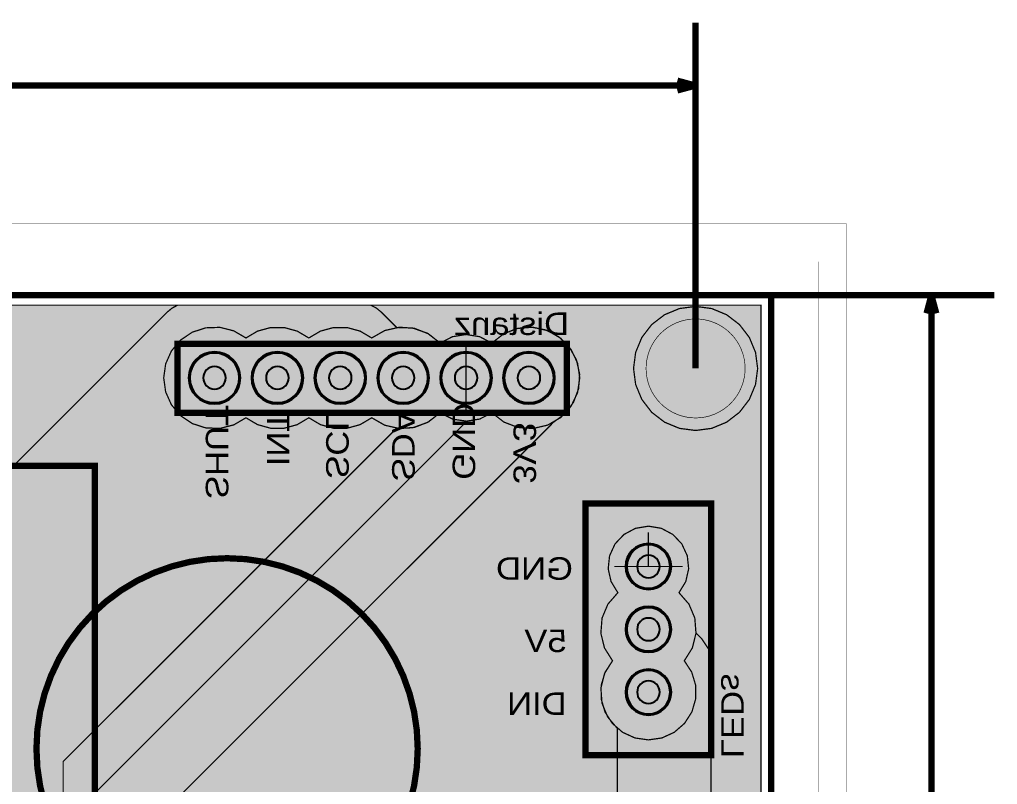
# Model space of a CAD drawing. Header units: millimetres. Extents: x -14 to 97, y -13 to 100.
# Drawn here: x 57.66 to 97.16, y 68.66 to 99.57 of the extents above; entities that cross this region are included whole.
import ezdxf
from ezdxf.enums import TextEntityAlignment as Align

# ---------------------------------------------------------------- set-up
doc = ezdxf.new("R2010")
doc.units = ezdxf.units.MM
doc.header["$MEASUREMENT"] = 0
for name, color, linetype, true_color in [('Board-Outline-Layer', 7, 'Continuous', 0xff00ff), ('Bottom-Layer', 7, 'Continuous', 0x0000ff), ('Bottom-Paste-Mask-Layer', 7, 'Continuous', 0x800000), ('Bottom-Silkscreen-Layer', 7, 'Continuous', 0x66cc33), ('Bottom-Solder-Mask-Layer', 7, 'Continuous', 0xaa00ff), ('Document-Layer', 7, 'Continuous', 0xffffff), ('Hole-Layer', 7, 'Continuous', 0x222222), ('Multi-Layer', 7, 'Continuous', 0xc0c0c0), ('Top-Layer', 7, 'Continuous', 0xff0000), ('Top-Paste-Mask-Layer', 7, 'Continuous', 0x808080), ('Top-Silkscreen-Layer', 7, 'Continuous', 0xffcc00), ('Top-Solder-Mask-Layer', 7, 'Continuous', 0x800080)]:
    doc.layers.add(name, color=color, linetype=linetype, true_color=true_color)
doc.styles.get("Standard").update_dxf_attribs({"font": 'arial.ttf'})

msp = doc.modelspace()

# ---------------------------------------------------------------- hatches: boundary and pattern name
at = {"layer": 'Bottom-Layer'}
for points in [[(-2.584, 15.837), (-2.584, 51.604), (-2.223, 51.354), (-1.813, 51.198), (-1.377, 51.145), (-0.401, 51.145), (0.13, 51.224), (0.615, 51.456), (1.011, 51.819), (1.283, 52.283), (1.407, 52.806), (1.373, 53.342), (1.183, 53.845), (0.854, 54.27), (1.047, 54.675), (1.114, 55.118), (1.047, 55.562), (0.854, 55.966), (0.883, 55.995), (0.912, 56.025), (7.764, 56.025), (7.764, 36.801), (7.272, 36.698), (6.829, 36.459), (6.349, 36.836), (5.78, 37.056), (5.172, 37.098), (4.577, 36.96), (4.05, 36.653), (3.636, 36.205), (3.372, 35.655), (3.281, 35.052), (3.372, 34.449), (3.636, 33.899), (4.05, 33.451), (4.577, 33.144), (5.172, 33.006), (5.78, 33.049), (6.349, 33.268), (6.829, 33.645), (7.324, 33.388), (7.874, 33.3), (8.425, 33.388), (8.919, 33.645), (9.357, 33.293), (9.874, 33.072), (10.431, 33), (10.431, 28.085), (9.993, 28.318), (9.508, 28.419), (9.013, 28.38), (8.549, 28.203), (8.154, 27.904), (7.858, 27.506), (7.685, 27.041), (7.65, 26.546), (7.755, 26.061), (7.991, 25.625), (7.616, 25.148), (7.396, 24.583), (7.351, 23.978), (7.485, 23.387), (7.786, 22.86), (7.508, 22.39), (7.364, 21.863), (7.364, 21.317), (7.508, 20.79), (7.786, 20.32), (7.496, 19.823), (7.357, 19.264), (7.377, 18.689), (7.557, 18.143), (7.881, 17.667), (8.325, 17.301), (8.852, 17.071), (9.423, 16.998), (9.992, 17.085), (10.514, 17.327), (10.948, 17.705), (11.261, 18.188), (11.427, 18.739), (11.433, 19.314), (13.84, 21.72), (14.111, 22.127), (14.207, 22.606), (14.207, 33.426), (14.215, 33.433), (14.224, 33.44), (14.694, 33.162), (15.221, 33.018), (15.767, 33.018), (16.294, 33.162), (16.764, 33.44), (17.234, 33.162), (17.761, 33.018), (18.307, 33.018), (18.834, 33.162), (19.304, 33.44), (19.774, 33.162), (20.301, 33.018), (20.847, 33.018), (21.374, 33.162), (21.844, 33.44), (22.314, 33.162), (22.841, 33.018), (23.387, 33.018), (23.914, 33.162), (24.384, 33.44), (24.854, 33.162), (25.381, 33.018), (25.927, 33.018), (26.454, 33.162), (26.924, 33.44), (27.419, 33.152), (27.974, 33.011), (28.546, 33.03), (29.09, 33.205), (29.565, 33.525), (29.934, 33.963), (30.167, 34.485), (30.247, 35.052), (30.167, 35.619), (29.934, 36.141), (29.565, 36.579), (29.09, 36.899), (28.546, 37.074), (27.974, 37.093), (27.419, 36.953), (26.924, 36.665), (26.454, 36.942), (25.927, 37.086), (25.381, 37.086), (24.854, 36.942), (24.384, 36.665), (23.914, 36.942), (23.387, 37.086), (22.841, 37.086), (22.314, 36.942), (21.844, 36.665), (21.374, 36.942), (20.847, 37.086), (20.301, 37.086), (19.774, 36.942), (19.304, 36.665), (18.834, 36.942), (18.307, 37.086), (17.761, 37.086), (17.234, 36.942), (16.764, 36.665), (16.294, 36.942), (15.767, 37.086), (15.221, 37.086), (14.694, 36.942), (14.224, 36.665), (13.757, 36.941), (13.233, 37.086), (12.69, 37.088), (11.413, 38.365), (11.413, 51.234), (11.884, 50.949), (12.414, 50.8), (12.964, 50.797), (13.496, 50.94), (13.97, 51.22), (14.418, 50.951), (14.919, 50.805), (15.441, 50.789), (32.861, 33.369), (33.284, 33.087), (33.782, 32.988), (35.733, 32.988), (35.423, 32.47), (35.288, 31.881), (35.342, 31.28), (35.579, 30.725), (35.976, 30.27), (35.729, 29.882), (35.6, 29.44), (35.6, 28.98), (35.729, 28.538), (35.976, 28.15), (35.574, 27.688), (35.338, 27.124), (35.29, 26.513), (35.436, 25.919), (35.761, 25.4), (35.436, 24.881), (35.29, 24.287), (35.338, 23.677), (35.574, 23.112), (35.976, 22.65), (35.729, 22.262), (35.6, 21.82), (35.6, 21.36), (35.729, 20.918), (35.976, 20.53), (35.625, 20.146), (35.39, 19.681), (35.287, 19.171), (35.325, 18.652), (29.475, 18.652), (25.854, 22.272), (25.795, 22.823), (25.576, 23.331), (25.216, 23.752), (24.749, 24.048), (24.214, 24.193), (23.661, 24.173), (23.139, 23.991), (22.693, 23.662), (22.364, 23.217), (22.182, 22.694), (22.162, 22.141), (22.307, 21.606), (22.603, 21.139), (23.024, 20.779), (23.532, 20.56), (24.083, 20.501), (28.07, 16.513), (28.477, 16.242), (28.956, 16.146), (38.862, 16.146), (39.341, 16.242), (39.748, 16.513), (40.63, 17.396), (41.165, 17.396), (41.682, 17.536), (42.145, 17.804), (42.523, 18.182), (42.79, 18.646), (42.929, 19.162), (42.929, 19.697), (42.791, 20.214), (42.524, 20.678), (42.147, 21.057), (42.147, 22.166), (51.741, 31.76), (52.043, 31.34), (52.452, 31.023), (52.934, 30.834), (53.45, 30.788), (53.958, 30.891), (54.416, 31.132), (54.787, 31.493), (55.041, 31.944), (55.157, 32.448), (55.127, 32.965), (54.951, 33.452), (54.645, 33.87), (54.96, 34.305), (55.134, 34.813), (55.152, 35.349), (55.011, 35.868), (54.726, 36.322), (54.32, 36.673), (53.828, 36.89), (58.145, 36.89), (58.19, 36.411), (58.352, 35.959), (58.621, 35.56), (58.32, 35.096), (58.163, 34.566), (58.163, 34.014), (58.32, 33.484), (58.621, 33.02), (58.338, 32.595), (58.177, 32.11), (58.149, 31.6), (55.508, 28.959), (55.237, 28.552), (55.142, 28.073), (55.142, 21.057), (54.718, 20.616), (54.444, 20.071), (54.342, 19.468), (54.422, 18.862), (54.677, 18.307), (55.084, 17.851), (55.607, 17.536), (56.2, 17.388), (56.81, 17.421), (57.383, 17.632), (57.869, 18.003), (58.224, 18.5), (58.48, 17.962), (58.889, 17.528), (59.411, 17.239), (59.996, 17.124), (60.588, 17.193), (61.131, 17.44), (61.572, 17.841), (61.87, 18.358), (61.996, 18.941), (61.937, 19.535), (61.699, 20.082), (61.306, 20.53), (61.553, 20.918), (61.682, 21.36), (61.682, 21.82), (61.553, 22.262), (61.306, 22.65), (61.707, 23.11), (61.944, 23.672), (61.993, 24.28), (62.989, 25.276), (63.26, 25.683), (63.356, 26.162), (63.356, 28.945), (63.958, 29.547), (64.306, 29.058), (64.781, 28.691), (65.341, 28.476), (65.94, 28.433), (65.64, 27.892), (65.514, 27.287), (65.575, 26.671), (65.817, 26.102), (66.217, 25.63), (66.739, 25.299), (67.336, 25.138), (67.954, 25.163), (68.537, 25.371), (69.031, 25.743), (69.392, 26.245), (69.587, 26.832), (69.725, 26.282), (70.009, 25.79), (70.416, 25.395), (70.916, 25.126), (71.47, 25.005), (72.036, 25.039), (72.571, 25.228), (73.034, 25.556), (73.39, 25.998), (73.611, 26.521), (73.68, 27.084), (73.593, 27.645), (73.355, 28.16), (72.986, 28.59), (73.452, 28.455), (73.936, 28.433), (74.044, 28.325), (74.451, 28.053), (74.93, 27.958), (79.883, 27.958), (80.363, 28.053), (80.769, 28.325), (83.944, 31.5), (84.215, 31.906), (84.311, 32.385), (84.311, 53.507), (84.751, 53.574), (85.147, 53.781), (85.453, 54.104), (85.639, 54.51), (85.683, 54.954), (85.581, 55.388), (85.581, 73.66), (85.485, 74.14), (85.214, 74.546), (84.98, 74.78), (84.931, 75.388), (84.694, 75.95), (84.293, 76.41), (84.567, 76.861), (84.683, 77.376), (84.628, 77.901), (84.407, 78.381), (84.045, 78.764), (83.579, 79.012), (83.058, 79.098), (82.537, 79.012), (82.071, 78.764), (81.709, 78.381), (81.489, 77.901), (81.433, 77.376), (81.549, 76.861), (81.823, 76.41), (81.421, 75.948), (81.185, 75.384), (81.137, 74.773), (81.283, 74.179), (81.608, 73.66), (81.285, 73.146), (81.138, 72.556), (81.182, 71.95), (81.412, 71.388), (81.806, 70.925), (81.806, 65.635), (81.226, 65.759), (80.637, 65.683), (80.108, 65.415), (79.632, 65.79), (79.066, 66.01), (78.461, 66.055), (77.87, 65.921), (77.343, 65.621), (76.786, 65.933), (76.159, 66.059), (75.524, 65.986), (74.943, 65.721), (74.471, 65.291), (74.154, 64.736), (74.023, 64.11), (70.488, 60.576), (70.217, 60.169), (70.122, 59.69), (70.122, 49.287), (66.934, 46.099), (66.924, 46.678), (66.753, 47.231), (66.435, 47.714), (65.994, 48.09), (65.466, 48.327), (64.893, 48.408), (64.32, 48.325), (63.793, 48.085), (63.354, 47.708), (63.037, 47.224), (62.869, 46.67), (62.862, 46.091), (62.473, 45.703), (61.536, 45.703), (61.529, 45.711), (61.521, 45.72), (61.804, 46.146), (61.965, 46.63), (61.993, 47.14), (64.041, 49.189), (64.639, 49.018), (65.261, 49.034), (65.849, 49.236), (66.35, 49.604), (66.718, 50.106), (66.918, 50.695), (66.933, 51.317), (66.761, 51.915), (66.417, 52.433), (65.934, 52.825), (65.356, 53.055), (64.736, 53.1), (64.131, 52.958), (63.595, 52.641), (63.18, 52.178), (62.922, 51.612), (61.763, 50.453), (61.652, 50.633), (61.521, 50.8), (61.804, 51.226), (61.965, 51.71), (61.993, 52.221), (69.466, 59.693), (69.737, 60.1), (69.833, 60.579), (69.833, 62.382), (70.212, 62.763), (70.479, 63.23), (70.616, 63.749), (70.614, 64.287), (70.471, 64.806), (70.199, 65.269), (69.816, 65.647), (69.348, 65.911), (68.828, 66.046), (68.29, 66.04), (67.772, 65.895), (67.31, 65.621), (66.783, 65.921), (66.192, 66.055), (65.587, 66.01), (65.022, 65.79), (64.545, 65.415), (64.065, 65.667), (63.531, 65.76), (62.994, 65.686), (62.505, 65.451), (62.112, 65.078), (61.851, 64.602), (61.749, 64.07), (61.814, 63.532), (62.04, 63.039), (62.406, 62.639), (62.877, 62.37), (63.408, 62.258), (61.07, 59.92), (61.07, 65.14), (79.118, 83.188), (79.161, 83.234), (79.202, 83.281), (79.677, 83.632), (80.032, 84.104), (80.239, 84.657), (80.279, 85.246), (80.149, 85.823), (79.861, 86.339), (79.438, 86.751), (78.916, 87.026), (78.336, 87.14), (77.748, 87.085), (77.2, 86.864), (76.737, 86.497), (76.243, 86.754), (75.692, 86.843), (75.142, 86.754), (74.647, 86.497), (74.138, 86.891), (73.531, 87.107), (72.888, 87.126), (72.26, 87.754), (72.067, 87.912), (71.846, 88.028), (87.607, 88.028), (87.607, 15.837)], [(-1.377, 61.251), (-1.813, 61.198), (-2.223, 61.041), (-2.584, 60.791), (-2.584, 88.028), (64.044, 88.028), (63.823, 87.912), (63.63, 87.754), (38.621, 62.744), (38.015, 62.576), (37.489, 62.232), (37.091, 61.744), (36.86, 61.16), (36.817, 60.532), (36.966, 59.921), (37.292, 59.384), (37.766, 58.971), (38.343, 58.72), (38.969, 58.656), (39.584, 58.785), (40.132, 59.094), (40.602, 58.816), (41.129, 58.672), (41.675, 58.672), (42.202, 58.816), (42.672, 59.094), (43.139, 58.817), (43.663, 58.673), (44.206, 58.671), (47.374, 55.502), (47.781, 55.231), (48.26, 55.136), (48.792, 55.136), (41.899, 48.243), (38.676, 48.243), (38.669, 48.251), (38.661, 48.26), (38.962, 48.724), (39.119, 49.254), (39.119, 49.806), (38.962, 50.336), (38.661, 50.8), (38.921, 51.181), (39.083, 51.612), (39.139, 52.07), (39.083, 52.528), (38.921, 52.959), (38.661, 53.34), (38.944, 53.766), (39.105, 54.25), (39.133, 54.76), (39.026, 55.26), (38.791, 55.714), (38.446, 56.09), (38.696, 56.483), (38.824, 56.931), (38.82, 57.396), (38.684, 57.842), (38.428, 58.231), (38.072, 58.531), (37.646, 58.718), (37.184, 58.777), (36.724, 58.703), (36.305, 58.502), (36.305, 63.362), (40.383, 67.44), (40.654, 67.847), (40.75, 68.326), (40.75, 71.501), (40.654, 71.98), (40.383, 72.387), (38.231, 74.539), (38.212, 75.182), (37.996, 75.789), (37.602, 76.298), (37.857, 76.786), (37.948, 77.33), (37.865, 77.874), (37.618, 78.367), (37.23, 78.758), (36.739, 79.009), (36.195, 79.096), (35.651, 79.009), (35.161, 78.758), (34.773, 78.367), (34.525, 77.874), (34.443, 77.33), (34.533, 76.786), (34.788, 76.298), (34.413, 75.822), (34.193, 75.256), (34.148, 74.651), (34.282, 74.06), (34.583, 73.533), (34.342, 73.146), (34.193, 72.716), (34.143, 72.263), (34.193, 71.81), (34.342, 71.38), (34.583, 70.993), (34.323, 70.565), (34.175, 70.086), (34.147, 69.586), (34.241, 69.094), (34.452, 68.64), (34.766, 68.25), (35.166, 67.947), (35.626, 67.751), (33.15, 65.275), (32.879, 64.868), (32.784, 64.389), (32.784, 42.246), (32.879, 41.766), (33.15, 41.36), (34.713, 39.797), (34.978, 39.595), (35.286, 39.47), (35.321, 38.991), (35.473, 38.536), (35.733, 38.133), (34.322, 38.133), (21.16, 51.294), (21.611, 51.647), (21.924, 52.126), (22.066, 52.68), (22.022, 53.251), (21.796, 53.777), (21.413, 54.202), (20.913, 54.481), (20.35, 54.584), (19.784, 54.501), (19.275, 54.239), (18.798, 54.614), (18.233, 54.834), (17.628, 54.879), (17.037, 54.745), (16.51, 54.445), (16.04, 54.722), (15.513, 54.866), (14.967, 54.866), (14.44, 54.722), (13.97, 54.445), (13.496, 54.724), (12.964, 54.868), (12.414, 54.865), (11.884, 54.715), (11.413, 54.431), (11.413, 56.377), (14.976, 59.941), (15.519, 59.943), (16.043, 60.087), (16.51, 60.364), (16.98, 60.086), (17.507, 59.942), (18.053, 59.942), (18.58, 60.086), (19.05, 60.364), (19.545, 60.076), (20.099, 59.935), (20.672, 59.954), (21.216, 60.13), (21.691, 60.449), (22.06, 60.887), (22.293, 61.409), (22.373, 61.976), (22.293, 62.543), (22.06, 63.066), (21.691, 63.503), (21.216, 63.823), (20.672, 63.998), (20.099, 64.017), (19.545, 63.877), (19.05, 63.589), (18.58, 63.866), (18.053, 64.01), (17.507, 64.01), (16.98, 63.866), (16.51, 63.589), (16.501, 63.595), (16.493, 63.602), (16.493, 77.851), (16.397, 78.33), (16.126, 78.737), (11.815, 83.048), (11.813, 83.591), (11.668, 84.115), (11.391, 84.582), (11.679, 85.077), (11.82, 85.632), (11.801, 86.204), (11.626, 86.748), (11.306, 87.223), (10.868, 87.592), (10.346, 87.825), (9.779, 87.905), (9.212, 87.825), (8.69, 87.592), (8.252, 87.223), (7.932, 86.748), (7.757, 86.204), (7.738, 85.632), (7.879, 85.077), (8.167, 84.582), (7.889, 84.112), (7.745, 83.585), (7.745, 83.039), (7.889, 82.512), (8.167, 82.042), (7.905, 81.609), (7.757, 81.125), (7.732, 80.62), (7.832, 80.124), (8.049, 79.667), (8.372, 79.277), (8.115, 78.783), (8.026, 78.232), (8.115, 77.682), (8.372, 77.187), (7.979, 76.678), (7.762, 76.071), (7.744, 75.428), (6.734, 74.419), (6.463, 74.012), (6.367, 73.533), (6.367, 63.602), (5.973, 63.201), (5.702, 62.707), (5.576, 62.159), (5.603, 61.597), (5.782, 61.063), (6.099, 60.598), (6.53, 60.237), (7.044, 60.006), (7.6, 59.924), (8.159, 59.996), (8.676, 60.216), (9.115, 60.569), (9.237, 60.486), (9.366, 60.414), (8.131, 59.178), (7.482, 58.53), (1.171, 58.53), (1.368, 59.033), (1.408, 59.572), (1.288, 60.1), (1.017, 60.568), (0.621, 60.936), (0.134, 61.17), (-0.401, 61.251)], [(82.457, 85.471), (82.542, 84.822), (82.792, 84.218), (83.191, 83.699), (83.71, 83.3), (84.314, 83.05), (84.963, 82.965), (85.612, 83.05), (86.216, 83.3), (86.736, 83.699), (87.134, 84.218), (87.384, 84.822), (87.47, 85.471), (87.384, 86.12), (87.134, 86.724), (86.736, 87.244), (86.216, 87.642), (85.612, 87.892), (84.963, 87.978), (84.314, 87.892), (83.71, 87.642), (83.191, 87.244), (82.792, 86.724), (82.542, 86.12)], [(64.532, 85.09, 1), (66.532, 85.09, 1)], [(67.072, 85.09, 1), (69.072, 85.09, 1)], [(69.612, 85.09, 1), (71.612, 85.09, 1)], [(72.152, 85.09, 1), (74.152, 85.09, 1)], [(74.692, 85.09, 1), (76.692, 85.09, 1)], [(77.232, 85.09, 1), (79.232, 85.09, 1)], [(59.418, 69.585), (72.888, 83.055), (73.531, 83.073), (74.138, 83.29), (74.647, 83.683), (75.157, 83.421), (75.725, 83.338), (59.418, 67.032)], [(82.183, 77.47, 1), (83.933, 77.47, 1)], [(82.183, 74.93, 1), (83.933, 74.93, 1)], [(82.183, 72.39, 1), (83.933, 72.39, 1)]]:
    msp.add_hatch(color=256, dxfattribs=at).paths.add_polyline_path(points)
at = {"layer": 'Bottom-Paste-Mask-Layer'}
for points in [[(64.532, 85.09, 1), (66.532, 85.09, 1)], [(67.072, 85.09, 1), (69.072, 85.09, 1)], [(69.612, 85.09, 1), (71.612, 85.09, 1)], [(72.152, 85.09, 1), (74.152, 85.09, 1)], [(74.692, 85.09, 1), (76.692, 85.09, 1)], [(77.232, 85.09, 1), (79.232, 85.09, 1)], [(82.183, 77.47, 1), (83.933, 77.47, 1)], [(82.183, 74.93, 1), (83.933, 74.93, 1)], [(82.183, 72.39, 1), (83.933, 72.39, 1)]]:
    msp.add_hatch(color=256, dxfattribs=at).paths.add_polyline_path(points)
at = {"layer": 'Bottom-Solder-Mask-Layer'}
for points in [[(64.481, 85.09, 1), (66.583, 85.09, 1)], [(67.021, 85.09, 1), (69.123, 85.09, 1)], [(69.561, 85.09, 1), (71.663, 85.09, 1)], [(72.101, 85.09, 1), (74.203, 85.09, 1)], [(74.641, 85.09, 1), (76.743, 85.09, 1)], [(77.181, 85.09, 1), (79.283, 85.09, 1)], [(82.132, 77.47, 1), (83.984, 77.47, 1)], [(82.132, 74.93, 1), (83.984, 74.93, 1)], [(82.132, 72.39, 1), (83.984, 72.39, 1)]]:
    msp.add_hatch(color=256, dxfattribs=at).paths.add_polyline_path(points)
at = {"layer": 'Hole-Layer'}
for points in [[(65.075, 85.09, 1), (65.989, 85.09, 1)], [(67.615, 85.09, 1), (68.529, 85.09, 1)], [(70.155, 85.09, 1), (71.069, 85.09, 1)], [(72.695, 85.09, 1), (73.609, 85.09, 1)], [(75.235, 85.09, 1), (76.149, 85.09, 1)], [(77.775, 85.09, 1), (78.689, 85.09, 1)], [(82.601, 77.47, 1), (83.515, 77.47, 1)], [(82.601, 74.93, 1), (83.515, 74.93, 1)], [(82.601, 72.39, 1), (83.515, 72.39, 1)]]:
    msp.add_hatch(color=256, dxfattribs=at).paths.add_polyline_path(points)
at = {"layer": 'Multi-Layer'}
for points in [[(82.963, 85.471, 1), (86.963, 85.471, 1)], [(64.532, 85.09, 1), (66.532, 85.09, 1)], [(64.532, 85.09, 1), (66.532, 85.09, 1)], [(64.532, 85.09, 1), (66.532, 85.09, 1)], [(67.072, 85.09, 1), (69.072, 85.09, 1)], [(67.072, 85.09, 1), (69.072, 85.09, 1)], [(67.072, 85.09, 1), (69.072, 85.09, 1)], [(69.612, 85.09, 1), (71.612, 85.09, 1)], [(69.612, 85.09, 1), (71.612, 85.09, 1)], [(69.612, 85.09, 1), (71.612, 85.09, 1)], [(72.152, 85.09, 1), (74.152, 85.09, 1)], [(72.152, 85.09, 1), (74.152, 85.09, 1)], [(72.152, 85.09, 1), (74.152, 85.09, 1)], [(74.692, 85.09, 1), (76.692, 85.09, 1)], [(74.692, 85.09, 1), (76.692, 85.09, 1)], [(74.692, 85.09, 1), (76.692, 85.09, 1)], [(77.232, 85.09, 1), (79.232, 85.09, 1)], [(77.232, 85.09, 1), (79.232, 85.09, 1)], [(77.232, 85.09, 1), (79.232, 85.09, 1)], [(82.183, 77.47, 1), (83.933, 77.47, 1)], [(82.183, 77.47, 1), (83.933, 77.47, 1)], [(82.183, 77.47, 1), (83.933, 77.47, 1)], [(82.183, 74.93, 1), (83.933, 74.93, 1)], [(82.183, 74.93, 1), (83.933, 74.93, 1)], [(82.183, 74.93, 1), (83.933, 74.93, 1)], [(82.183, 72.39, 1), (83.933, 72.39, 1)], [(82.183, 72.39, 1), (83.933, 72.39, 1)], [(82.183, 72.39, 1), (83.933, 72.39, 1)]]:
    msp.add_hatch(color=256, dxfattribs=at).paths.add_polyline_path(points)
at = {"layer": 'Top-Layer'}
for points in [[(-2.584, 15.837), (-2.584, 51.604), (-2.223, 51.354), (-1.813, 51.198), (-1.377, 51.145), (-0.401, 51.145), (-0.2, 51.156), (-0.001, 51.189), (4.081, 47.106), (4.081, 45.472), (4.081, 45.469), (4.081, 45.466), (4.081, 36.678), (3.651, 36.227), (3.376, 35.668), (3.281, 35.052), (3.376, 34.436), (3.651, 33.877), (4.081, 33.426), (4.081, 28.194), (4.177, 27.715), (4.448, 27.308), (7.363, 24.394), (7.365, 23.851), (7.509, 23.327), (7.786, 22.86), (7.508, 22.39), (7.364, 21.863), (7.364, 21.317), (7.508, 20.79), (7.786, 20.32), (7.498, 19.825), (7.357, 19.271), (7.376, 18.699), (7.551, 18.154), (7.871, 17.679), (8.309, 17.31), (8.831, 17.077), (9.398, 16.997), (9.965, 17.077), (10.487, 17.31), (10.925, 17.679), (11.245, 18.154), (11.42, 18.699), (11.439, 19.271), (11.298, 19.825), (11.01, 20.32), (11.288, 20.79), (11.432, 21.317), (11.432, 21.863), (11.288, 22.39), (11.01, 22.86), (11.017, 22.869), (11.024, 22.878), (21.706, 22.878), (22.152, 22.432), (22.211, 21.881), (22.43, 21.373), (22.79, 20.952), (23.257, 20.656), (23.792, 20.511), (24.345, 20.531), (24.868, 20.713), (25.313, 21.042), (25.642, 21.487), (25.824, 22.01), (25.844, 22.563), (25.699, 23.098), (25.403, 23.565), (24.982, 23.925), (24.474, 24.144), (23.924, 24.203), (23.771, 24.355), (24.803, 24.355), (25.091, 24.413), (25.335, 24.576), (25.498, 24.82), (25.556, 25.108), (25.556, 26.708), (25.498, 26.996), (25.335, 27.24), (25.091, 27.403), (24.803, 27.461), (23.203, 27.461), (22.915, 27.403), (22.671, 27.24), (22.508, 26.996), (22.45, 26.708), (22.45, 25.362), (22.338, 25.377), (22.225, 25.383), (11.024, 25.383), (10.919, 25.508), (10.805, 25.625), (11.068, 26.139), (11.15, 26.71), (11.042, 27.278), (10.755, 27.779), (10.321, 28.16), (9.786, 28.379), (9.21, 28.412), (8.654, 28.257), (8.178, 27.929), (7.836, 27.464), (6.587, 28.713), (6.587, 33.426), (6.712, 33.531), (6.829, 33.645), (7.324, 33.388), (7.874, 33.3), (8.425, 33.388), (8.919, 33.645), (9.396, 33.27), (9.961, 33.05), (10.566, 33.005), (11.157, 33.139), (11.684, 33.44), (12.154, 33.162), (12.681, 33.018), (13.227, 33.018), (13.754, 33.162), (14.224, 33.44), (14.694, 33.162), (15.221, 33.018), (15.767, 33.018), (16.294, 33.162), (16.764, 33.44), (17.234, 33.162), (17.761, 33.018), (18.307, 33.018), (18.834, 33.162), (19.304, 33.44), (19.774, 33.162), (20.301, 33.018), (20.847, 33.018), (21.374, 33.162), (21.844, 33.44), (22.314, 33.162), (22.841, 33.018), (23.387, 33.018), (23.914, 33.162), (24.384, 33.44), (24.854, 33.162), (25.381, 33.018), (25.927, 33.018), (26.454, 33.162), (26.924, 33.44), (27.419, 33.152), (27.974, 33.011), (28.546, 33.03), (29.09, 33.205), (29.565, 33.525), (29.934, 33.963), (30.167, 34.485), (30.247, 35.052), (30.167, 35.619), (29.934, 36.141), (29.565, 36.579), (29.09, 36.899), (28.546, 37.074), (27.974, 37.093), (27.419, 36.953), (26.924, 36.665), (26.454, 36.942), (25.927, 37.086), (25.381, 37.086), (24.854, 36.942), (24.384, 36.665), (23.914, 36.942), (23.387, 37.086), (22.841, 37.086), (22.314, 36.942), (21.844, 36.665), (21.374, 36.942), (20.847, 37.086), (20.301, 37.086), (19.774, 36.942), (19.304, 36.665), (18.834, 36.942), (18.307, 37.086), (17.761, 37.086), (17.234, 36.942), (16.764, 36.665), (16.294, 36.942), (15.767, 37.086), (15.221, 37.086), (14.694, 36.942), (14.224, 36.665), (13.754, 36.942), (13.227, 37.086), (12.681, 37.086), (12.154, 36.942), (11.684, 36.665), (11.157, 36.965), (10.566, 37.099), (9.961, 37.054), (9.396, 36.834), (8.919, 36.459), (8.425, 36.716), (7.874, 36.805), (7.324, 36.716), (6.829, 36.459), (6.712, 36.573), (6.587, 36.678), (6.587, 44.947), (12.436, 50.797), (12.979, 50.799), (13.503, 50.943), (13.97, 51.22), (14.44, 50.942), (14.967, 50.798), (15.513, 50.798), (16.04, 50.942), (16.51, 51.22), (17.037, 50.919), (17.628, 50.785), (18.233, 50.83), (18.798, 51.05), (19.275, 51.425), (19.763, 51.17), (20.307, 51.08), (20.851, 51.162), (21.344, 51.41), (21.735, 51.798), (21.986, 52.288), (22.073, 52.832), (21.986, 53.376), (21.735, 53.867), (21.344, 54.255), (20.851, 54.502), (20.307, 54.585), (19.763, 54.494), (19.275, 54.239), (18.798, 54.614), (18.233, 54.834), (17.628, 54.879), (17.037, 54.745), (16.51, 54.445), (16.04, 54.722), (15.513, 54.866), (14.967, 54.866), (14.44, 54.722), (13.97, 54.445), (13.503, 54.721), (12.979, 54.866), (12.436, 54.868), (8.873, 58.431), (8.873, 60.35), (8.998, 60.455), (9.115, 60.569), (9.61, 60.312), (10.16, 60.224), (10.711, 60.312), (11.205, 60.569), (11.576, 60.259), (12.009, 60.043), (12.481, 59.935), (12.964, 59.941), (14.608, 58.296), (15.015, 58.025), (15.494, 57.93), (35.782, 57.93), (35.615, 57.469), (35.592, 56.98), (35.717, 56.506), (35.976, 56.09), (35.574, 55.628), (35.338, 55.064), (35.29, 54.453), (35.436, 53.859), (35.761, 53.34), (35.46, 52.876), (35.303, 52.346), (35.303, 51.794), (35.46, 51.264), (35.761, 50.8), (35.46, 50.336), (35.303, 49.806), (35.303, 49.254), (35.46, 48.724), (35.761, 48.26), (35.46, 47.796), (35.303, 47.266), (35.303, 46.714), (35.46, 46.184), (35.761, 45.72), (35.46, 45.256), (35.303, 44.726), (35.303, 44.174), (35.46, 43.644), (35.761, 43.18), (35.46, 42.716), (35.303, 42.186), (35.303, 41.634), (35.46, 41.104), (35.761, 40.64), (35.46, 40.176), (35.303, 39.646), (35.303, 39.094), (35.46, 38.564), (35.761, 38.1), (35.46, 37.636), (35.303, 37.106), (35.303, 36.554), (35.46, 36.024), (35.761, 35.56), (35.46, 35.096), (35.303, 34.566), (35.303, 34.014), (35.46, 33.484), (35.761, 33.02), (35.436, 32.501), (35.29, 31.907), (35.338, 31.297), (35.574, 30.732), (35.976, 30.27), (35.729, 29.882), (35.6, 29.44), (35.6, 28.98), (35.729, 28.538), (35.976, 28.15), (35.574, 27.688), (35.338, 27.124), (35.29, 26.513), (35.436, 25.919), (35.761, 25.4), (35.436, 24.881), (35.29, 24.287), (35.338, 23.677), (35.574, 23.112), (35.976, 22.65), (35.729, 22.262), (35.6, 21.82), (35.6, 21.36), (35.729, 20.918), (35.976, 20.53), (35.582, 20.081), (35.345, 19.533), (35.287, 18.939), (35.413, 18.356), (35.712, 17.839), (36.154, 17.438), (36.698, 17.192), (37.292, 17.124), (37.877, 17.241), (38.399, 17.532), (38.806, 17.968), (39.061, 18.508), (39.428, 17.995), (39.934, 17.617), (40.53, 17.411), (41.161, 17.396), (41.767, 17.573), (42.29, 17.926), (42.681, 18.421), (42.903, 19.012), (42.936, 19.642), (42.775, 20.253), (42.437, 20.785), (41.952, 21.19), (41.368, 21.428), (40.739, 21.478), (40.124, 21.334), (39.583, 21.01), (39.165, 20.537), (38.911, 19.959), (38.706, 20.267), (38.446, 20.53), (38.693, 20.918), (38.822, 21.36), (38.822, 21.82), (38.693, 22.262), (38.446, 22.65), (38.848, 23.112), (39.085, 23.677), (39.132, 24.287), (38.986, 24.881), (38.661, 25.4), (38.986, 25.919), (39.132, 26.513), (39.085, 27.124), (38.848, 27.688), (38.446, 28.15), (38.693, 28.538), (38.822, 28.98), (38.822, 29.44), (38.693, 29.882), (38.446, 30.27), (38.848, 30.732), (39.085, 31.297), (39.132, 31.907), (38.986, 32.501), (38.661, 33.02), (38.962, 33.484), (39.119, 34.014), (39.119, 34.566), (38.962, 35.096), (38.661, 35.56), (38.962, 36.024), (39.119, 36.554), (39.119, 37.106), (38.962, 37.636), (38.661, 38.1), (38.962, 38.564), (39.119, 39.094), (39.119, 39.646), (38.962, 40.176), (38.661, 40.64), (38.962, 41.104), (39.119, 41.634), (39.119, 42.186), (38.962, 42.716), (38.661, 43.18), (38.962, 43.644), (39.119, 44.174), (39.119, 44.726), (38.962, 45.256), (38.661, 45.72), (38.962, 46.184), (39.119, 46.714), (39.119, 47.266), (38.962, 47.796), (38.661, 48.26), (38.962, 48.724), (39.119, 49.254), (39.119, 49.806), (38.962, 50.336), (38.661, 50.8), (38.962, 51.264), (39.119, 51.794), (39.119, 52.346), (38.962, 52.876), (38.661, 53.34), (38.986, 53.859), (39.132, 54.453), (39.085, 55.064), (38.848, 55.628), (38.446, 56.09), (38.706, 56.506), (38.83, 56.98), (38.807, 57.469), (38.64, 57.93), (39.878, 57.93), (40.358, 58.025), (40.764, 58.296), (41.138, 58.671), (41.681, 58.673), (42.205, 58.817), (42.672, 59.094), (43.199, 58.793), (43.79, 58.659), (44.395, 58.704), (44.96, 58.924), (45.437, 59.299), (45.925, 59.044), (46.469, 58.954), (47.013, 59.036), (47.506, 59.284), (47.897, 59.672), (48.148, 60.162), (48.235, 60.706), (48.148, 61.25), (47.897, 61.741), (47.506, 62.129), (47.013, 62.376), (46.469, 62.459), (45.925, 62.368), (45.437, 62.113), (45.32, 62.227), (45.195, 62.332), (45.195, 64.897), (45.099, 65.376), (44.828, 65.783), (40.002, 70.609), (39.595, 70.88), (39.116, 70.976), (37.821, 70.976), (37.814, 70.984), (37.808, 70.993), (38.085, 71.463), (38.229, 71.99), (38.229, 72.536), (38.085, 73.063), (37.808, 73.533), (38.108, 74.06), (38.242, 74.651), (38.197, 75.256), (37.977, 75.822), (37.602, 76.298), (37.857, 76.786), (37.948, 77.33), (37.865, 77.874), (37.618, 78.367), (37.23, 78.758), (36.739, 79.009), (36.195, 79.096), (35.651, 79.009), (35.161, 78.758), (34.773, 78.367), (34.525, 77.874), (34.443, 77.33), (34.533, 76.786), (34.788, 76.298), (34.413, 75.822), (34.193, 75.256), (34.148, 74.651), (34.282, 74.06), (34.583, 73.533), (34.305, 73.063), (34.161, 72.536), (34.161, 71.99), (34.305, 71.463), (34.583, 70.993), (34.576, 70.984), (34.569, 70.976), (27.062, 70.976), (21.46, 76.578), (21.053, 76.849), (20.574, 76.945), (11.405, 76.945), (11.3, 77.07), (11.186, 77.187), (11.443, 77.682), (11.532, 78.232), (11.443, 78.783), (11.186, 79.277), (11.561, 79.754), (11.781, 80.319), (11.826, 80.924), (11.692, 81.515), (11.391, 82.042), (11.669, 82.512), (11.813, 83.039), (11.813, 83.585), (11.669, 84.112), (11.391, 84.582), (11.679, 85.077), (11.82, 85.632), (11.801, 86.204), (11.626, 86.748), (11.306, 87.223), (10.868, 87.592), (10.346, 87.825), (9.779, 87.905), (9.212, 87.825), (8.69, 87.592), (8.252, 87.223), (7.932, 86.748), (7.757, 86.204), (7.738, 85.632), (7.879, 85.077), (8.167, 84.582), (7.889, 84.112), (7.745, 83.585), (7.745, 83.039), (7.889, 82.512), (8.167, 82.042), (7.866, 81.515), (7.732, 80.924), (7.777, 80.319), (7.997, 79.754), (8.372, 79.277), (8.115, 78.783), (8.026, 78.232), (8.115, 77.682), (8.372, 77.187), (8.019, 76.749), (7.798, 76.231), (7.727, 75.673), (7.809, 75.116), (8.04, 74.602), (8.401, 74.171), (8.866, 73.854), (9.4, 73.675), (9.962, 73.648), (10.51, 73.774), (11.004, 74.045), (11.405, 74.44), (20.055, 74.44), (25.657, 68.837), (26.064, 68.566), (26.543, 68.471), (34.569, 68.471), (35.02, 68.04), (35.579, 67.765), (36.195, 67.671), (36.811, 67.765), (37.37, 68.04), (37.821, 68.471), (38.597, 68.471), (42.69, 64.378), (42.69, 62.332), (42.681, 62.325), (42.672, 62.319), (42.202, 62.596), (41.675, 62.74), (41.129, 62.74), (40.602, 62.596), (40.132, 62.319), (39.665, 62.595), (39.141, 62.74), (38.598, 62.742), (36.7, 64.64), (36.293, 64.911), (35.814, 65.007), (17.018, 65.007), (16.539, 64.911), (16.132, 64.64), (15.504, 64.012), (15.24, 64.029), (14.976, 64.012), (14.475, 64.513), (14.068, 64.784), (13.589, 64.88), (4.191, 64.88), (3.712, 64.784), (3.305, 64.513), (-0.001, 61.206), (-0.2, 61.239), (-0.401, 61.251), (-1.377, 61.251), (-1.813, 61.198), (-2.223, 61.041), (-2.584, 60.791), (-2.584, 88.028), (87.607, 88.028), (87.607, 15.837)], [(82.457, 85.471), (82.542, 84.822), (82.792, 84.218), (83.191, 83.699), (83.71, 83.3), (84.314, 83.05), (84.963, 82.965), (85.612, 83.05), (86.216, 83.3), (86.736, 83.699), (87.134, 84.218), (87.384, 84.822), (87.47, 85.471), (87.384, 86.12), (87.134, 86.724), (86.736, 87.244), (86.216, 87.642), (85.612, 87.892), (84.963, 87.978), (84.314, 87.892), (83.71, 87.642), (83.191, 87.244), (82.792, 86.724), (82.542, 86.12)], [(74.647, 86.497), (74.171, 86.872), (73.605, 87.092), (73, 87.137), (72.409, 87.003), (71.882, 86.703), (71.412, 86.98), (70.885, 87.124), (70.339, 87.124), (69.812, 86.98), (69.342, 86.703), (68.872, 86.98), (68.345, 87.124), (67.799, 87.124), (67.272, 86.98), (66.802, 86.703), (66.308, 86.991), (65.753, 87.131), (65.181, 87.112), (64.636, 86.937), (64.161, 86.618), (63.793, 86.18), (63.559, 85.657), (63.48, 85.09), (63.559, 84.523), (63.793, 84.001), (64.161, 83.563), (64.636, 83.244), (65.181, 83.068), (65.753, 83.05), (66.308, 83.19), (66.802, 83.478), (67.272, 83.2), (67.799, 83.056), (68.345, 83.056), (68.872, 83.2), (69.342, 83.478), (69.812, 83.2), (70.339, 83.056), (70.885, 83.056), (71.412, 83.2), (71.882, 83.478), (72.409, 83.177), (73, 83.043), (73.605, 83.088), (74.171, 83.308), (74.647, 83.683), (75.142, 83.426), (75.692, 83.338), (76.243, 83.426), (76.737, 83.683), (77.217, 83.306), (77.786, 83.087), (78.395, 83.044), (78.989, 83.182), (79.516, 83.489), (79.93, 83.937), (80.194, 84.487), (80.285, 85.09), (80.194, 85.693), (79.93, 86.243), (79.516, 86.692), (78.989, 86.998), (78.395, 87.136), (77.786, 87.094), (77.217, 86.874), (76.737, 86.497), (76.243, 86.754), (75.692, 86.843), (75.142, 86.754)], [(64.532, 85.09, 1), (66.532, 85.09, 1)], [(67.072, 85.09, 1), (69.072, 85.09, 1)], [(69.612, 85.09, 1), (71.612, 85.09, 1)], [(72.152, 85.09, 1), (74.152, 85.09, 1)], [(74.692, 85.09, 1), (76.692, 85.09, 1)], [(77.232, 85.09, 1), (79.232, 85.09, 1)], [(84.293, 76.41), (84.567, 76.861), (84.683, 77.376), (84.628, 77.901), (84.407, 78.381), (84.045, 78.764), (83.579, 79.012), (83.058, 79.098), (82.537, 79.012), (82.071, 78.764), (81.709, 78.381), (81.489, 77.901), (81.433, 77.376), (81.549, 76.861), (81.823, 76.41), (81.421, 75.948), (81.185, 75.384), (81.137, 74.773), (81.283, 74.179), (81.608, 73.66), (81.309, 73.199), (81.151, 72.672), (81.149, 72.122), (81.303, 71.594), (81.599, 71.131), (82.014, 70.77), (82.514, 70.541), (83.058, 70.463), (83.602, 70.541), (84.102, 70.77), (84.517, 71.131), (84.814, 71.594), (84.967, 72.122), (84.965, 72.672), (84.808, 73.199), (84.508, 73.66), (84.833, 74.179), (84.979, 74.773), (84.932, 75.384), (84.695, 75.948)], [(82.183, 77.47, 1), (83.933, 77.47, 1)], [(82.183, 74.93, 1), (83.933, 74.93, 1)], [(82.183, 72.39, 1), (83.933, 72.39, 1)]]:
    msp.add_hatch(color=256, dxfattribs=at).paths.add_polyline_path(points)
at = {"layer": 'Top-Paste-Mask-Layer'}
for points in [[(64.532, 85.09, 1), (66.532, 85.09, 1)], [(67.072, 85.09, 1), (69.072, 85.09, 1)], [(69.612, 85.09, 1), (71.612, 85.09, 1)], [(72.152, 85.09, 1), (74.152, 85.09, 1)], [(74.692, 85.09, 1), (76.692, 85.09, 1)], [(77.232, 85.09, 1), (79.232, 85.09, 1)], [(82.183, 77.47, 1), (83.933, 77.47, 1)], [(82.183, 74.93, 1), (83.933, 74.93, 1)], [(82.183, 72.39, 1), (83.933, 72.39, 1)]]:
    msp.add_hatch(color=256, dxfattribs=at).paths.add_polyline_path(points)
at = {"layer": 'Top-Solder-Mask-Layer'}
for points in [[(64.481, 85.09, 1), (66.583, 85.09, 1)], [(67.021, 85.09, 1), (69.123, 85.09, 1)], [(69.561, 85.09, 1), (71.663, 85.09, 1)], [(72.101, 85.09, 1), (74.203, 85.09, 1)], [(74.641, 85.09, 1), (76.743, 85.09, 1)], [(77.181, 85.09, 1), (79.283, 85.09, 1)], [(82.132, 77.47, 1), (83.984, 77.47, 1)], [(82.132, 74.93, 1), (83.984, 74.93, 1)], [(82.132, 72.39, 1), (83.984, 72.39, 1)]]:
    msp.add_hatch(color=256, dxfattribs=at).paths.add_polyline_path(points)

# ---------------------------------------------------------------- linework, layer by layer
at = {"layer": 'Board-Outline-Layer', "const_width": 0.254}
msp.add_lwpolyline([(-2.989, 15.433), (-2.989, 88.433), (88.012, 88.433), (88.012, 15.433)], close=True, dxfattribs=at)
at = {"layer": 'Bottom-Layer'}
for points, const_width in [([(-4.191, 14.351), (-4.191, 89.789), (89.916, 89.789), (89.916, 14.351)], 0.00508), ([(82.457, 85.471), (82.542, 84.822), (82.792, 84.218), (83.191, 83.699), (83.71, 83.3), (84.314, 83.05), (84.963, 82.965), (85.612, 83.05), (86.216, 83.3), (86.736, 83.699), (87.134, 84.218), (87.384, 84.822), (87.47, 85.471), (87.384, 86.12), (87.134, 86.724), (86.736, 87.244), (86.216, 87.642), (85.612, 87.892), (84.963, 87.978), (84.314, 87.892), (83.71, 87.642), (83.191, 87.244), (82.792, 86.724), (82.542, 86.12)], 0.0508), ([(59.418, 69.585), (72.888, 83.055), (73.531, 83.073), (74.138, 83.29), (74.647, 83.683), (75.157, 83.421), (75.725, 83.338), (59.418, 67.032)], 0.0508)]:
    msp.add_lwpolyline(points, close=True, dxfattribs=dict(at, const_width=const_width))
for points, const_width in [([(-2.584, 88.028), (64.044, 88.028), (63.823, 87.912), (63.63, 87.754), (38.621, 62.744)], 0.0508), ([(61.07, 65.14), (79.118, 83.188), (79.161, 83.234), (79.202, 83.281), (79.677, 83.632), (80.032, 84.104), (80.239, 84.657), (80.279, 85.246), (80.149, 85.823), (79.861, 86.339), (79.438, 86.751), (78.916, 87.026), (78.336, 87.14), (77.748, 87.085), (77.2, 86.864), (76.737, 86.497), (76.243, 86.754), (75.692, 86.843), (75.142, 86.754), (74.647, 86.497), (74.138, 86.891), (73.531, 87.107), (72.888, 87.126), (72.26, 87.754), (72.067, 87.912), (71.846, 88.028), (87.607, 88.028), (87.607, 15.837)], 0.0508), ([(38.862, 61.214), (64.516, 86.868)], 0.4), ([(64.516, 86.868), (71.374, 86.868)], 0.4), ([(71.374, 86.868), (73.152, 85.09)], 0.4), ([(75.692, 85.09), (75.692, 86.593)], 0.0508), ([(57.15, 71.628), (70.612, 85.09)], 0.4), ([(73.152, 85.09), (58.166, 70.104)], 0.4), ([(75.692, 85.09), (75.692, 83.588)], 0.0508), ([(78.232, 85.09), (78.232, 84.074)], 0.4), ([(78.232, 84.074), (59.817, 65.659)], 0.4), ([(85.581, 55.388), (85.581, 73.66), (85.485, 74.14), (85.214, 74.546), (84.98, 74.78), (84.931, 75.388), (84.694, 75.95), (84.293, 76.41), (84.567, 76.861), (84.683, 77.376), (84.628, 77.901), (84.407, 78.381), (84.045, 78.764), (83.579, 79.012), (83.058, 79.098), (82.537, 79.012), (82.071, 78.764), (81.709, 78.381), (81.489, 77.901), (81.433, 77.376), (81.549, 76.861), (81.823, 76.41), (81.421, 75.948), (81.185, 75.384), (81.137, 74.773), (81.283, 74.179), (81.608, 73.66), (81.285, 73.146), (81.138, 72.556), (81.182, 71.95), (81.412, 71.388), (81.806, 70.925), (81.806, 65.635)], 0.0508), ([(83.058, 77.47), (83.058, 78.848)], 0.0508), ([(83.058, 77.47), (81.681, 77.47)], 0.0508), ([(83.058, 77.47), (84.436, 77.47)], 0.0508), ([(84.328, 73.66), (83.058, 74.93)], 0.4), ([(84.328, 54.864), (84.328, 73.66)], 0.4), ([(83.058, 72.39), (83.058, 32.385)], 0.4), ([(58.166, 70.104), (58.166, 48.895)], 0.4)]:
    msp.add_lwpolyline(points, dxfattribs=dict(at, const_width=const_width))
for points in [[(64.532, 85.09, 1), (66.532, 85.09), (66.532, 85.09, 1), (64.532, 85.09)], [(67.072, 85.09, 1), (69.072, 85.09), (69.072, 85.09, 1), (67.072, 85.09)], [(69.612, 85.09, 1), (71.612, 85.09), (71.612, 85.09, 1), (69.612, 85.09)], [(72.152, 85.09, 1), (74.152, 85.09), (74.152, 85.09, 1), (72.152, 85.09)], [(74.692, 85.09, 1), (76.692, 85.09), (76.692, 85.09, 1), (74.692, 85.09)], [(77.232, 85.09, 1), (79.232, 85.09), (79.232, 85.09, 1), (77.232, 85.09)], [(82.183, 77.47, 1), (83.933, 77.47), (83.933, 77.47, 1), (82.183, 77.47)], [(82.183, 74.93, 1), (83.933, 74.93), (83.933, 74.93, 1), (82.183, 74.93)], [(82.183, 72.39, 1), (83.933, 72.39), (83.933, 72.39, 1), (82.183, 72.39)]]:
    msp.add_lwpolyline(points, format="xyb", dxfattribs=at)
at = {"layer": 'Bottom-Paste-Mask-Layer'}
for points in [[(64.532, 85.09, 1), (66.532, 85.09), (66.532, 85.09, 1), (64.532, 85.09)], [(67.072, 85.09, 1), (69.072, 85.09), (69.072, 85.09, 1), (67.072, 85.09)], [(69.612, 85.09, 1), (71.612, 85.09), (71.612, 85.09, 1), (69.612, 85.09)], [(72.152, 85.09, 1), (74.152, 85.09), (74.152, 85.09, 1), (72.152, 85.09)], [(74.692, 85.09, 1), (76.692, 85.09), (76.692, 85.09, 1), (74.692, 85.09)], [(77.232, 85.09, 1), (79.232, 85.09), (79.232, 85.09, 1), (77.232, 85.09)], [(82.183, 77.47, 1), (83.933, 77.47), (83.933, 77.47, 1), (82.183, 77.47)], [(82.183, 74.93, 1), (83.933, 74.93), (83.933, 74.93, 1), (82.183, 74.93)], [(82.183, 72.39, 1), (83.933, 72.39), (83.933, 72.39, 1), (82.183, 72.39)]]:
    msp.add_lwpolyline(points, format="xyb", dxfattribs=at)
at = {"layer": 'Bottom-Silkscreen-Layer', "const_width": 0.254}
for points in [[(64.035, 83.678), (64.035, 86.46), (79.765, 86.46), (79.765, 83.678)], [(64.035, 83.678), (64.035, 86.46), (79.765, 86.46), (79.765, 83.678)], [(33.655, 81.539), (60.695, 81.539), (60.695, 65.539), (33.655, 65.539)], [(33.655, 81.539), (60.695, 81.539), (60.695, 65.539), (33.655, 65.539)], [(85.598, 80.01), (85.598, 69.85), (80.518, 69.85), (80.518, 80.01)], [(85.598, 80.01), (85.598, 69.85), (80.518, 69.85), (80.518, 80.01)]]:
    msp.add_lwpolyline(points, close=True, dxfattribs=at)
at = {"layer": 'Bottom-Solder-Mask-Layer'}
for points in [[(64.481, 85.09, 1), (66.583, 85.09, 1)], [(67.021, 85.09, 1), (69.123, 85.09, 1)], [(69.561, 85.09, 1), (71.663, 85.09, 1)], [(72.101, 85.09, 1), (74.203, 85.09, 1)], [(74.641, 85.09, 1), (76.743, 85.09, 1)], [(77.181, 85.09, 1), (79.283, 85.09, 1)], [(82.132, 77.47, 1), (83.984, 77.47, 1)], [(82.132, 74.93, 1), (83.984, 74.93, 1)], [(82.132, 72.39, 1), (83.984, 72.39, 1)]]:
    msp.add_lwpolyline(points, format="xyb", close=True, dxfattribs=at)
at = {"layer": 'Document-Layer', "const_width": 0.254}
for points in [[(84.963, 85.471), (84.963, 99.441)], [(84.963, 96.901), (84.227, 97.098)], [(48.635, 96.901), (84.963, 96.901)], [(84.963, 96.901), (84.227, 96.704)], [(88.012, 88.433), (97.028, 88.433)], [(94.488, 88.433), (94.291, 87.697)], [(94.488, 88.433), (94.685, 87.697)], [(94.488, 88.433), (94.488, 58.122)]]:
    msp.add_lwpolyline(points, dxfattribs=at)
at = {"layer": 'Hole-Layer'}
for points in [[(65.075, 85.09, 1), (65.989, 85.09), (65.989, 85.09, 1), (65.075, 85.09)], [(67.615, 85.09, 1), (68.529, 85.09), (68.529, 85.09, 1), (67.615, 85.09)], [(70.155, 85.09, 1), (71.069, 85.09), (71.069, 85.09, 1), (70.155, 85.09)], [(72.695, 85.09, 1), (73.609, 85.09), (73.609, 85.09, 1), (72.695, 85.09)], [(75.235, 85.09, 1), (76.149, 85.09), (76.149, 85.09, 1), (75.235, 85.09)], [(77.775, 85.09, 1), (78.689, 85.09), (78.689, 85.09, 1), (77.775, 85.09)], [(82.601, 77.47, 1), (83.515, 77.47), (83.515, 77.47, 1), (82.601, 77.47)], [(82.601, 74.93, 1), (83.515, 74.93), (83.515, 74.93, 1), (82.601, 74.93)], [(82.601, 72.39, 1), (83.515, 72.39), (83.515, 72.39, 1), (82.601, 72.39)]]:
    msp.add_lwpolyline(points, format="xyb", dxfattribs=at)
at = {"layer": 'Multi-Layer', "const_width": 0.0254}
msp.add_lwpolyline([(82.963, 85.471, 1), (86.963, 85.471, 1)], format="xyb", close=True, dxfattribs=at)
at = {"layer": 'Multi-Layer'}
for points in [[(64.532, 85.09, 1), (66.532, 85.09), (66.532, 85.09, 1), (64.532, 85.09)], [(64.532, 85.09, 1), (66.532, 85.09), (66.532, 85.09, 1), (64.532, 85.09)], [(64.532, 85.09, 1), (66.532, 85.09), (66.532, 85.09, 1), (64.532, 85.09)], [(67.072, 85.09, 1), (69.072, 85.09), (69.072, 85.09, 1), (67.072, 85.09)], [(67.072, 85.09, 1), (69.072, 85.09), (69.072, 85.09, 1), (67.072, 85.09)], [(67.072, 85.09, 1), (69.072, 85.09), (69.072, 85.09, 1), (67.072, 85.09)], [(69.612, 85.09, 1), (71.612, 85.09), (71.612, 85.09, 1), (69.612, 85.09)], [(69.612, 85.09, 1), (71.612, 85.09), (71.612, 85.09, 1), (69.612, 85.09)], [(69.612, 85.09, 1), (71.612, 85.09), (71.612, 85.09, 1), (69.612, 85.09)], [(72.152, 85.09, 1), (74.152, 85.09), (74.152, 85.09, 1), (72.152, 85.09)], [(72.152, 85.09, 1), (74.152, 85.09), (74.152, 85.09, 1), (72.152, 85.09)], [(72.152, 85.09, 1), (74.152, 85.09), (74.152, 85.09, 1), (72.152, 85.09)], [(74.692, 85.09, 1), (76.692, 85.09), (76.692, 85.09, 1), (74.692, 85.09)], [(74.692, 85.09, 1), (76.692, 85.09), (76.692, 85.09, 1), (74.692, 85.09)], [(74.692, 85.09, 1), (76.692, 85.09), (76.692, 85.09, 1), (74.692, 85.09)], [(77.232, 85.09, 1), (79.232, 85.09), (79.232, 85.09, 1), (77.232, 85.09)], [(77.232, 85.09, 1), (79.232, 85.09), (79.232, 85.09, 1), (77.232, 85.09)], [(77.232, 85.09, 1), (79.232, 85.09), (79.232, 85.09, 1), (77.232, 85.09)], [(82.183, 77.47, 1), (83.933, 77.47), (83.933, 77.47, 1), (82.183, 77.47)], [(82.183, 77.47, 1), (83.933, 77.47), (83.933, 77.47, 1), (82.183, 77.47)], [(82.183, 77.47, 1), (83.933, 77.47), (83.933, 77.47, 1), (82.183, 77.47)], [(82.183, 74.93, 1), (83.933, 74.93), (83.933, 74.93, 1), (82.183, 74.93)], [(82.183, 74.93, 1), (83.933, 74.93), (83.933, 74.93, 1), (82.183, 74.93)], [(82.183, 74.93, 1), (83.933, 74.93), (83.933, 74.93, 1), (82.183, 74.93)], [(82.183, 72.39, 1), (83.933, 72.39), (83.933, 72.39, 1), (82.183, 72.39)], [(82.183, 72.39, 1), (83.933, 72.39), (83.933, 72.39, 1), (82.183, 72.39)], [(82.183, 72.39, 1), (83.933, 72.39), (83.933, 72.39, 1), (82.183, 72.39)]]:
    msp.add_lwpolyline(points, format="xyb", dxfattribs=at)
at = {"layer": 'Top-Layer'}
for points, const_width in [([(-5.334, 13.208), (-5.334, 91.313), (91.059, 91.313), (91.059, 13.208)], 0.00508), ([(82.457, 85.471), (82.542, 84.822), (82.792, 84.218), (83.191, 83.699), (83.71, 83.3), (84.314, 83.05), (84.963, 82.965), (85.612, 83.05), (86.216, 83.3), (86.736, 83.699), (87.134, 84.218), (87.384, 84.822), (87.47, 85.471), (87.384, 86.12), (87.134, 86.724), (86.736, 87.244), (86.216, 87.642), (85.612, 87.892), (84.963, 87.978), (84.314, 87.892), (83.71, 87.642), (83.191, 87.244), (82.792, 86.724), (82.542, 86.12)], 0.0508), ([(74.647, 86.497), (74.171, 86.872), (73.605, 87.092), (73, 87.137), (72.409, 87.003), (71.882, 86.703), (71.412, 86.98), (70.885, 87.124), (70.339, 87.124), (69.812, 86.98), (69.342, 86.703), (68.872, 86.98), (68.345, 87.124), (67.799, 87.124), (67.272, 86.98), (66.802, 86.703), (66.308, 86.991), (65.753, 87.131), (65.181, 87.112), (64.636, 86.937), (64.161, 86.618), (63.793, 86.18), (63.559, 85.657), (63.48, 85.09), (63.559, 84.523), (63.793, 84.001), (64.161, 83.563), (64.636, 83.244), (65.181, 83.068), (65.753, 83.05), (66.308, 83.19), (66.802, 83.478), (67.272, 83.2), (67.799, 83.056), (68.345, 83.056), (68.872, 83.2), (69.342, 83.478), (69.812, 83.2), (70.339, 83.056), (70.885, 83.056), (71.412, 83.2), (71.882, 83.478), (72.409, 83.177), (73, 83.043), (73.605, 83.088), (74.171, 83.308), (74.647, 83.683), (75.142, 83.426), (75.692, 83.338), (76.243, 83.426), (76.737, 83.683), (77.217, 83.306), (77.786, 83.087), (78.395, 83.044), (78.989, 83.182), (79.516, 83.489), (79.93, 83.937), (80.194, 84.487), (80.285, 85.09), (80.194, 85.693), (79.93, 86.243), (79.516, 86.692), (78.989, 86.998), (78.395, 87.136), (77.786, 87.094), (77.217, 86.874), (76.737, 86.497), (76.243, 86.754), (75.692, 86.843), (75.142, 86.754)], 0.0508), ([(84.293, 76.41), (84.567, 76.861), (84.683, 77.376), (84.628, 77.901), (84.407, 78.381), (84.045, 78.764), (83.579, 79.012), (83.058, 79.098), (82.537, 79.012), (82.071, 78.764), (81.709, 78.381), (81.489, 77.901), (81.433, 77.376), (81.549, 76.861), (81.823, 76.41), (81.421, 75.948), (81.185, 75.384), (81.137, 74.773), (81.283, 74.179), (81.608, 73.66), (81.309, 73.199), (81.151, 72.672), (81.149, 72.122), (81.303, 71.594), (81.599, 71.131), (82.014, 70.77), (82.514, 70.541), (83.058, 70.463), (83.602, 70.541), (84.102, 70.77), (84.517, 71.131), (84.814, 71.594), (84.967, 72.122), (84.965, 72.672), (84.808, 73.199), (84.508, 73.66), (84.833, 74.179), (84.979, 74.773), (84.932, 75.384), (84.695, 75.948)], 0.0508)]:
    msp.add_lwpolyline(points, close=True, dxfattribs=dict(at, const_width=const_width))
for points, const_width in [([(-2.584, 88.028), (87.607, 88.028), (87.607, 15.837)], 0.0508), ([(75.692, 85.09), (75.692, 86.593)], 0.0508), ([(75.692, 76.2), (75.692, 85.09)], 0.4), ([(75.692, 85.09), (75.692, 83.588)], 0.0508), ([(83.058, 77.47), (83.058, 78.848)], 0.0508), ([(83.058, 77.47), (81.681, 77.47)], 0.0508), ([(85.979, 74.549), (83.058, 77.47)], 0.4), ([(83.058, 77.47), (84.436, 77.47)], 0.0508), ([(66.421, 66.929), (75.692, 76.2)], 0.4), ([(85.979, 63.943), (85.979, 74.549)], 0.4)]:
    msp.add_lwpolyline(points, dxfattribs=dict(at, const_width=const_width))
for points in [[(64.532, 85.09, 1), (66.532, 85.09), (66.532, 85.09, 1), (64.532, 85.09)], [(67.072, 85.09, 1), (69.072, 85.09), (69.072, 85.09, 1), (67.072, 85.09)], [(69.612, 85.09, 1), (71.612, 85.09), (71.612, 85.09, 1), (69.612, 85.09)], [(72.152, 85.09, 1), (74.152, 85.09), (74.152, 85.09, 1), (72.152, 85.09)], [(74.692, 85.09, 1), (76.692, 85.09), (76.692, 85.09, 1), (74.692, 85.09)], [(77.232, 85.09, 1), (79.232, 85.09), (79.232, 85.09, 1), (77.232, 85.09)], [(82.183, 77.47, 1), (83.933, 77.47), (83.933, 77.47, 1), (82.183, 77.47)], [(82.183, 74.93, 1), (83.933, 74.93), (83.933, 74.93, 1), (82.183, 74.93)], [(82.183, 72.39, 1), (83.933, 72.39), (83.933, 72.39, 1), (82.183, 72.39)]]:
    msp.add_lwpolyline(points, format="xyb", dxfattribs=at)
at = {"layer": 'Top-Paste-Mask-Layer'}
for points in [[(64.532, 85.09, 1), (66.532, 85.09), (66.532, 85.09, 1), (64.532, 85.09)], [(67.072, 85.09, 1), (69.072, 85.09), (69.072, 85.09, 1), (67.072, 85.09)], [(69.612, 85.09, 1), (71.612, 85.09), (71.612, 85.09, 1), (69.612, 85.09)], [(72.152, 85.09, 1), (74.152, 85.09), (74.152, 85.09, 1), (72.152, 85.09)], [(74.692, 85.09, 1), (76.692, 85.09), (76.692, 85.09, 1), (74.692, 85.09)], [(77.232, 85.09, 1), (79.232, 85.09), (79.232, 85.09, 1), (77.232, 85.09)], [(82.183, 77.47, 1), (83.933, 77.47), (83.933, 77.47, 1), (82.183, 77.47)], [(82.183, 74.93, 1), (83.933, 74.93), (83.933, 74.93, 1), (82.183, 74.93)], [(82.183, 72.39, 1), (83.933, 72.39), (83.933, 72.39, 1), (82.183, 72.39)]]:
    msp.add_lwpolyline(points, format="xyb", dxfattribs=at)
at = {"layer": 'Top-Silkscreen-Layer', "const_width": 0.254}
msp.add_lwpolyline([(58.34, 70.104, 1), (73.74, 70.104, 1)], format="xyb", close=True, dxfattribs=at)
msp.add_lwpolyline([(58.34, 70.104, 1), (73.74, 70.104, 1)], format="xyb", close=True, dxfattribs=at)
at = {"layer": 'Top-Solder-Mask-Layer'}
for points in [[(64.481, 85.09, 1), (66.583, 85.09, 1)], [(67.021, 85.09, 1), (69.123, 85.09, 1)], [(69.561, 85.09, 1), (71.663, 85.09, 1)], [(72.101, 85.09, 1), (74.203, 85.09, 1)], [(74.641, 85.09, 1), (76.743, 85.09, 1)], [(77.181, 85.09, 1), (79.283, 85.09, 1)], [(82.132, 77.47, 1), (83.984, 77.47, 1)], [(82.132, 74.93, 1), (83.984, 74.93, 1)], [(82.132, 72.39, 1), (83.984, 72.39, 1)]]:
    msp.add_lwpolyline(points, format="xyb", close=True, dxfattribs=at)

# ---------------------------------------------------------------- texts
at = {"layer": 'Bottom-Silkscreen-Layer', "text_generation_flag": 2, "width": 1.1}
for s, rotation, p in [('Distanz', 360, (79.856, 86.551)), ('Distanz', 360, (79.856, 86.551)), ('SHUT', 1350, (64.906, 80.194)), ('SHUT', 1350, (64.906, 80.194)), ('INT', 1350, (67.376, 81.52)), ('INT', 1350, (67.376, 81.52)), ('SDA', 1350, (72.433, 80.909)), ('SDA', 1350, (72.433, 80.909)), ('GND', 1350, (74.877, 80.974)), ('GND', 1350, (74.877, 80.974)), ('SCL', 1350, (69.768, 81.013)), ('SCL', 1350, (69.768, 81.013)), ('3V3', 1350, (77.334, 80.805)), ('3V3', 1350, (77.334, 80.805)), ('GND', 1080, (80.01, 76.66)), ('GND', 1080, (80.01, 76.66)), ('5V', 1080, (79.756, 73.739)), ('5V', 1080, (79.756, 73.739)), ('LEDs', 270, (85.725, 69.723)), ('LEDs', 270, (85.725, 69.723)), ('DIN', 1080, (79.756, 71.199)), ('DIN', 1080, (79.756, 71.199))]:
    msp.add_text(s, height=0.91, rotation=rotation, dxfattribs=at).set_placement(p, align=Align.BOTTOM_LEFT)

doc.saveas('drawing.dxf')
